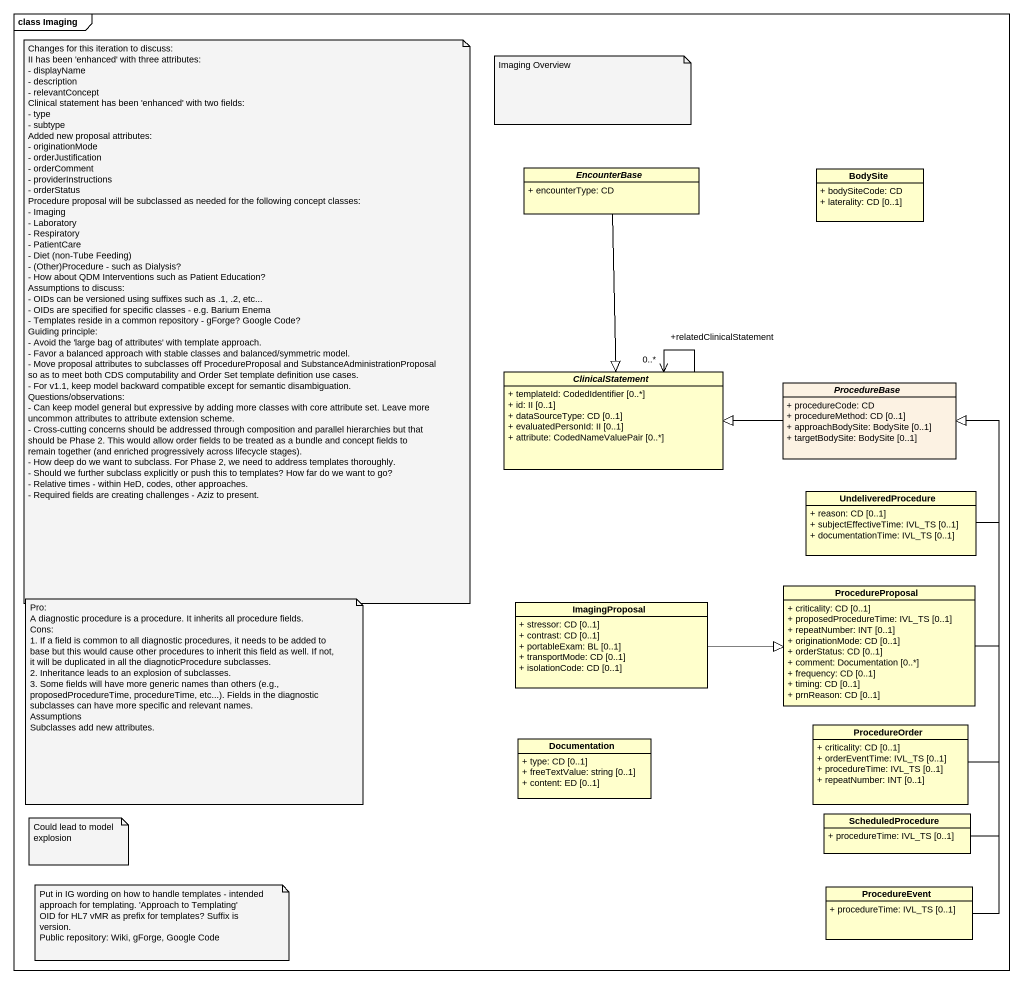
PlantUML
@startuml
mainframe class Imaging
hide circle
hide empty members
skinparam classAttributeIconSize 0
abstract class EncounterBase {
  + encounterType: CD
}
class BodySite {
  + bodySiteCode: CD
  + laterality: CD [0..1]
}
abstract class ClinicalStatement {
  + templateId: CodedIdentifier [0..*]
  + id: II [0..1]
  + dataSourceType: CD [0..1]
  + evaluatedPersonId: II [0..1]
  + attribute: CodedNameValuePair [0..*]
}
abstract class ProcedureBase #FCF2E3 {
  + procedureCode: CD
  + procedureMethod: CD [0..1]
  + approachBodySite: BodySite [0..1]
  + targetBodySite: BodySite [0..1]
}
class UndeliveredProcedure {
  + reason: CD [0..1]
  + subjectEffectiveTime: IVL_TS [0..1]
  + documentationTime: IVL_TS [0..1]
}
class ProcedureProposal {
  + criticality: CD [0..1]
  + proposedProcedureTime: IVL_TS [0..1]
  + repeatNumber: INT [0..1]
  + originationMode: CD [0..1]
  + orderStatus: CD [0..1]
  + comment: Documentation [0..*]
  + frequency: CD [0..1]
  + timing: CD [0..1]
  + prnReason: CD [0..1]
}
class ImagingProposal {
  + stressor: CD [0..1]
  + contrast: CD [0..1]
  + portableExam: BL [0..1]
  + transportMode: CD [0..1]
  + isolationCode: CD [0..1]
}
class Documentation {
  + type: CD [0..1]
  + freeTextValue: string [0..1]
  + content: ED [0..1]
}
class ProcedureOrder {
  + criticality: CD [0..1]
  + orderEventTime: IVL_TS [0..1]
  + procedureTime: IVL_TS [0..1]
  + repeatNumber: INT [0..1]
}
class ScheduledProcedure {
  + procedureTime: IVL_TS [0..1]
}
class ProcedureEvent {
  + procedureTime: IVL_TS [0..1]
}
EncounterBase --|> ClinicalStatement
ClinicalStatement --> "+relatedClinicalStatement\n0..*" ClinicalStatement
ProcedureBase -left-|> ClinicalStatement
UndeliveredProcedure -up-|> ProcedureBase
ProcedureProposal -up-|> ProcedureBase
ImagingProposal -right-|> ProcedureProposal
ProcedureOrder -up-|> ProcedureBase
ScheduledProcedure -up-|> ProcedureBase
ProcedureEvent -up-|> ProcedureBase
note as N1
  Changes for this iteration to discuss:
  II has been 'enhanced' with three attributes:
  - displayName
  - description
  - relevantConcept
  Clinical statement has been 'enhanced' with two fields:
  - type
  - subtype
  Added new proposal attributes:
  - originationMode
  - orderJustification
  - orderComment
  - providerInstructions
  - orderStatus
  Procedure proposal will be subclassed as needed for the following concept classes:
  - Imaging
  - Laboratory
  - Respiratory
  - PatientCare
  - Diet (non-Tube Feeding)
  - (Other)Procedure - such as Dialysis?
  - How about QDM Interventions such as Patient Education?
  Assumptions to discuss:
  - OIDs can be versioned using suffixes such as .1, .2, etc...
  - OIDs are specified for specific classes - e.g. Barium Enema
  - Templates reside in a common repository - gForge? Google Code?
  Guiding principle:
  - Avoid the 'large bag of attributes' with template approach.
  - Favor a balanced approach with stable classes and balanced/symmetric model.
  - Move proposal attributes to subclasses off ProcedureProposal and SubstanceAdministrationProposal so as to meet both CDS computability and Order Set template definition use cases.
  - For v1.1, keep model backward compatible except for semantic disambiguation.
  Questions/observations:
  - Can keep model general but expressive by adding more classes with core attribute set. Leave more uncommon attributes to attribute extension scheme.
  - Cross-cutting concerns should be addressed through composition and parallel hierarchies but that should be Phase 2. This would allow order fields to be treated as a bundle and concept fields to remain together (and enriched progressively across lifecycle stages).
  - How deep do we want to subclass. For Phase 2, we need to address templates thoroughly.
  - Should we further subclass explicitly or push this to templates? How far do we want to go?
  - Relative times - within HeD, codes, other approaches.
  - Required fields are creating challenges - Aziz to present.
end note
note as N2
  Imaging Overview
end note
note as N3
  Pro:
  A diagnostic procedure is a procedure. It inherits all procedure fields.
  Cons:
  1. If a field is common to all diagnostic procedures, it needs to be added to base but this would cause other procedures to inherit this field as well. If not, it will be duplicated in all the diagnoticProcedure subclasses.
  2. Inheritance leads to an explosion of subclasses.
  3. Some fields will have more generic names than others (e.g., proposedProcedureTime, procedureTime, etc...). Fields in the diagnostic subclasses can have more specific and relevant names.
  Assumptions
  Subclasses add new attributes.
end note
note as N4
  Could lead to model explosion
end note
note as N5
  Put in IG wording on how to handle templates - intended approach for templating. 'Approach to Templating'
  OID for HL7 vMR as prefix for templates? Suffix is version.
  Public repository: Wiki, gForge, Google Code
end note
@enduml
